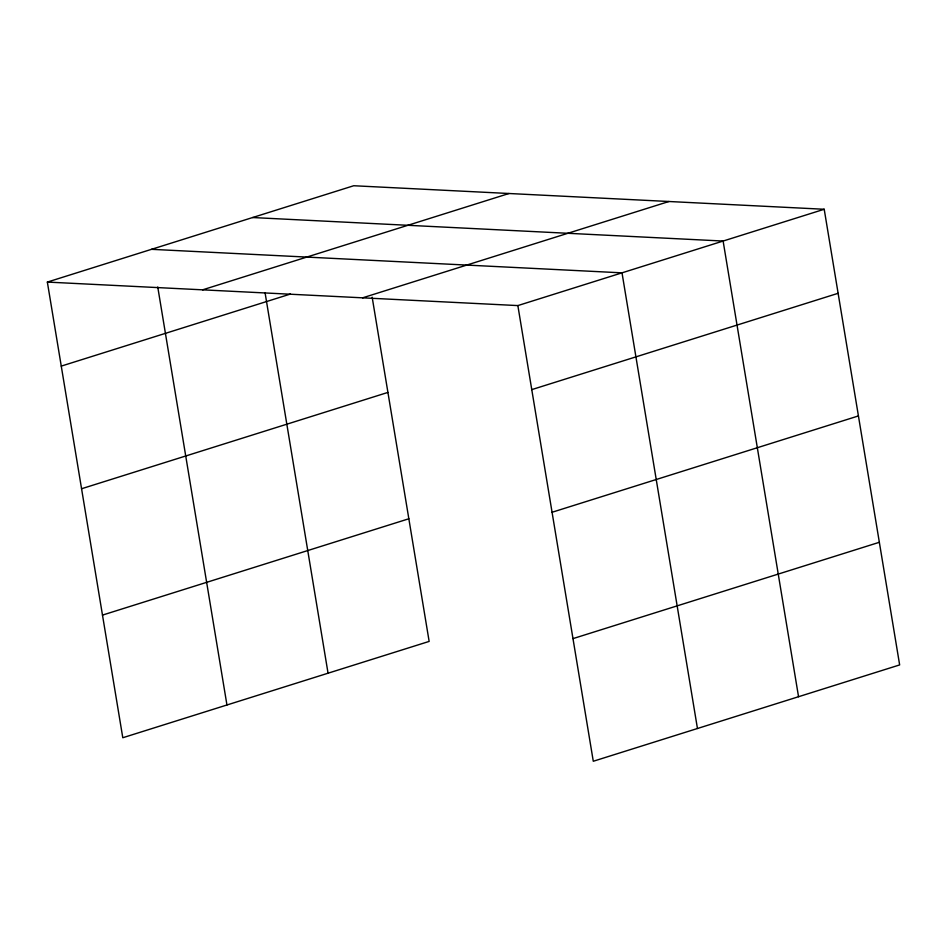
<?xml version="1.0" encoding="UTF-8"?>
<svg xmlns="http://www.w3.org/2000/svg" width="947" height="947" viewBox="0 0 947 947"><rect width="100%" height="100%" fill="white"/><g stroke="black" fill="none" stroke-linecap="round" stroke-linejoin="round"><path stroke-width="1.42" d="M47.35 282.076L353.716 185.742L824.21 209.263L899.65 664.924L593.284 761.258L517.855 305.585L47.35 282.076L122.79 737.737L429.145 641.415L372.159 297.192M202.611 289.829L508.977 193.508M61.259 366.11L290.398 294.055M362.583 297.832L668.949 201.498M517.855 305.585L824.21 209.263M81.56 488.747L387.927 392.413M531.764 389.619L838.131 293.298M102.477 615.1L408.844 518.767M552.065 512.268L858.432 415.934M572.982 638.621L879.349 542.288M252.612 217.538L723.117 241.047L798.546 696.72M151.508 249.321L622.013 272.843L697.454 728.503M265.089 292.872L328.053 673.199M157.747 286.988L226.949 704.982"/></g></svg>
